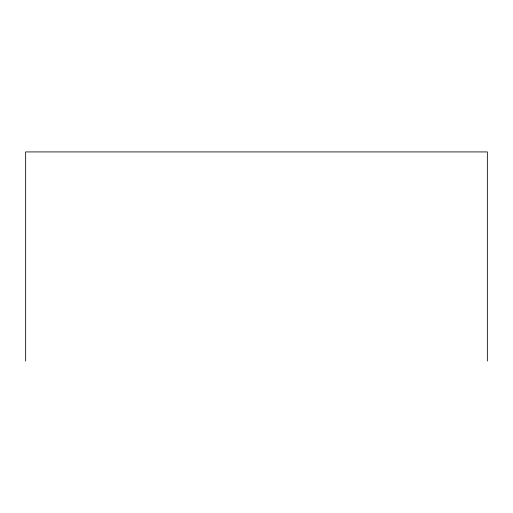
<?xml version="1.0" encoding="UTF-8"?>
<svg xmlns="http://www.w3.org/2000/svg" width="513" height="513" viewBox="0 0 513 513"><rect width="100%" height="100%" fill="white"/><g stroke="black" fill="none" stroke-linecap="round" stroke-linejoin="round"><path stroke-width="0.77" d="M487.35 361.075L487.35 151.925L25.65 151.925L25.65 361.075"/></g></svg>
